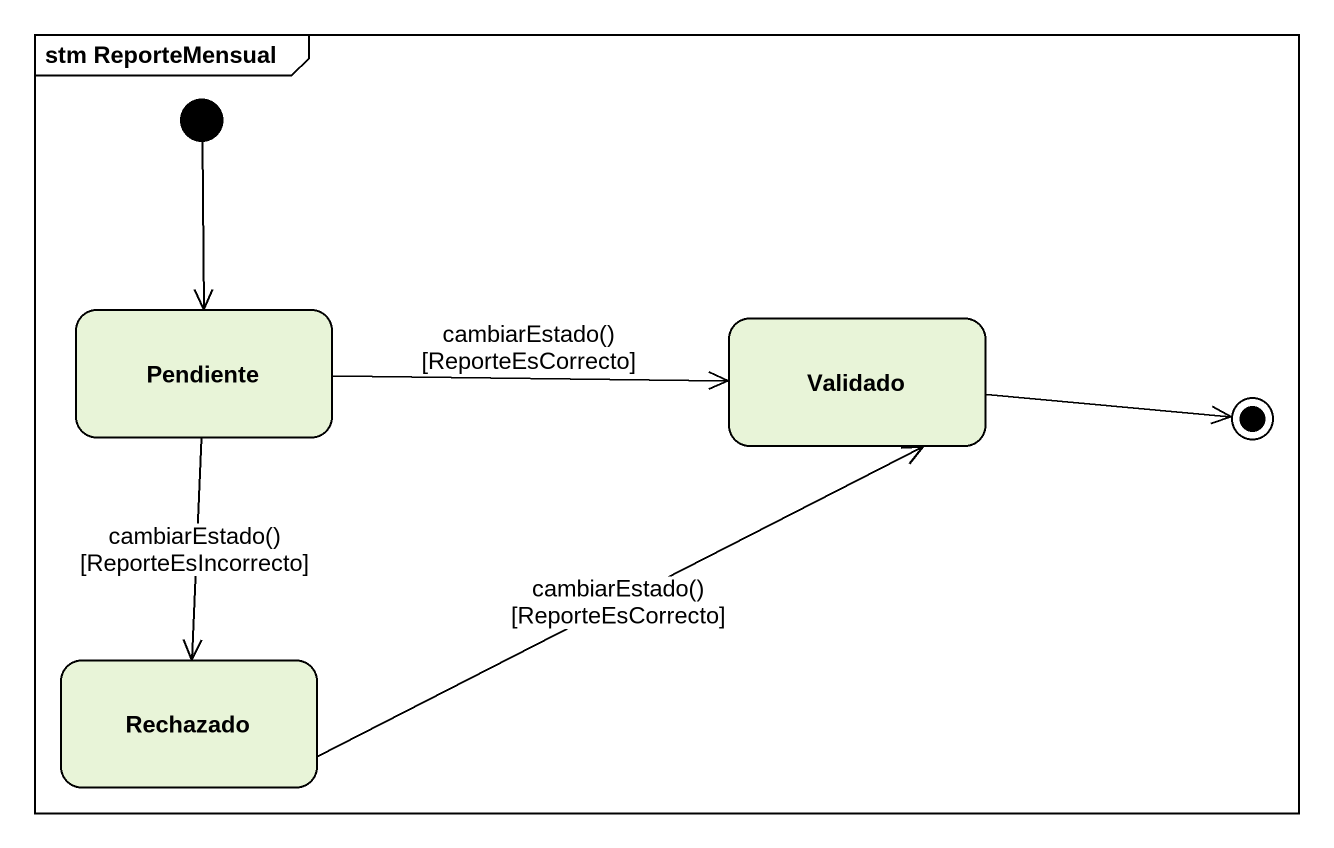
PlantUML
@startuml
mainframe stm ReporteMensual
hide empty description
state Pendiente
state Validado
state Rechazado
[*] --> Pendiente
Pendiente -right-> Validado : cambiarEstado() [ReporteEsCorrecto]
Pendiente --> Rechazado : cambiarEstado() [ReporteEsIncorrecto]
Rechazado -right-> Validado : cambiarEstado() [ReporteEsCorrecto]
Validado -right-> [*]
@enduml
